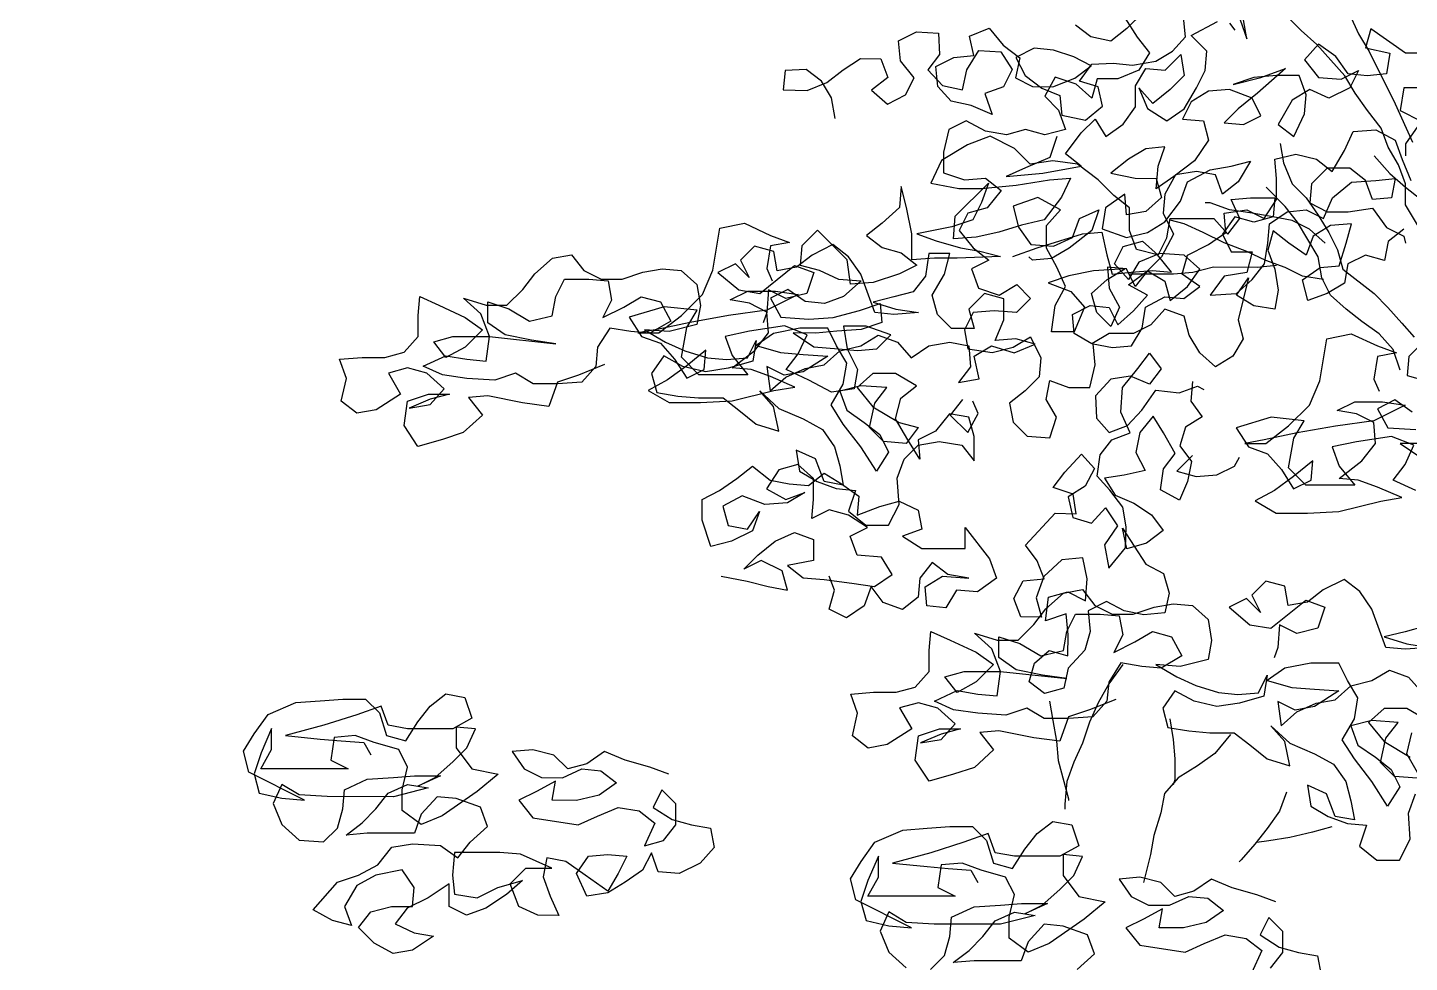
# Model space of a CAD drawing. Header units: inches. Extents: x 350994 to 353538, y 1581369 to 1583842.
# Drawn here: x 351582.415 to 351583.706, y 1583405.44 to 1583406.313 of the extents above; entities that cross this region are included whole.
import ezdxf

# ---------------------------------------------------------------- set-up
doc = ezdxf.new("R2010")
doc.units = ezdxf.units.IN
doc.header["$MEASUREMENT"] = 0
doc.linetypes.add('1', pattern=[0])
doc.layers.add('FOREST', color=96, linetype='Continuous')
doc.layers.add('TREE', color=81, linetype='1')

# ---------------------------------------------------------------- blocks, each defined once
blk = doc.blocks.new('TREE_4')
at = {"color": 94}
for points in [[(-788.2, 8016.5), (-767.9, 7984.6), (-747.7, 7958.6), (-765.1, 7929.7), (-799.8, 7915.3), (-834.5, 7915.3), (-843.2, 7883.5), (-869.2, 7906.7), (-903.9, 7918.3), (-921.3, 7886.5), (-898.2, 7863.3), (-886.6, 7831.5), (-921.3, 7822.9), (-953.1, 7831.6), (-984.9, 7822.9), (-1019.6, 7828.7), (-1051.4, 7846.1), (-1080.3, 7831.7), (-1089.1, 7794.1), (-1089.1, 7759.4), (-1054.4, 7747.8), (-1019.7, 7750.7), (-993.7, 7730.4), (-1016.9, 7701.5), (-1048.7, 7692.9), (-1063.2, 7664), (-1040, 7635), (-1014, 7614.8), (-1043, 7600.4), (-1031.4, 7568.5), (-996.8, 7556.9), (-967.8, 7574.3), (-944.7, 7551.1), (-967.9, 7528), (-1005.4, 7530.9), (-1040.1, 7528.1), (-1054.6, 7499.2), (-1048.9, 7467.4), (-1008.4, 7461.5), (-973.7, 7470.2), (-944.8, 7487.5), (-927.5, 7452.8), (-930.4, 7421), (-953.5, 7397.9), (-979.6, 7377.7), (-973.8, 7345.9), (-950.7, 7322.7), (-913.1, 7319.8), (-901.5, 7354.5), (-918.8, 7383.4), (-913, 7415.2), (-881.2, 7403.6), (-846.5, 7403.6), (-837.8, 7441.1), (-840.7, 7475.8), (-808.9, 7470), (-777.1, 7472.9), (-759.7, 7501.8), (-753.9, 7536.5), (-722.1, 7553.8), (-690.3, 7550.9), (-664.2, 7571.1), (-693.1, 7591.4), (-684.4, 7623.2), (-649.7, 7640.5), (-620.8, 7660.7), (-623.6, 7692.5), (-586.1, 7698.2), (-557.2, 7683.8), (-536.9, 7715.5), (-536.9, 7750.2), (-539.7, 7782), (-505, 7790.7), (-470.3, 7782), (-444.3, 7761.7), (-424.1, 7796.4), (-409.6, 7828.2), (-372, 7831), (-340.2, 7813.7), (-328.7, 7781.9), (-314.2, 7747.1)], [(-282.3, 7900.4), (-325.7, 7900.4), (-331.5, 7862.8), (-296.8, 7845.4)], [(-302.6, 7836.8), (-322.8, 7807.9), (-322.9, 7787.6)], [(-279.3, 7958.2), (-322.7, 7958.2), (-380.5, 7998.7), (-389.2, 7967), (-348.7, 7958.2), (-354.5, 7923.6), (-386.4, 7920.7), (-418.2, 7923.6), (-438.4, 7952.5), (-467.3, 7972.8), (-490.4, 7946.8), (-467.3, 7917.9), (-429.7, 7914.9), (-400.8, 7929.4), (-415.3, 7900.5), (-450, 7883.2), (-481.8, 7897.6), (-510.7, 7880.3), (-533.9, 7839.9), (-507.9, 7819.6), (-490.5, 7857.2), (-487.6, 7889), (-499.1, 7920.8), (-536.7, 7920.8), (-574.3, 7918), (-609, 7906.4), (-562.7, 7918), (-522.2, 7932.4), (-568.5, 7891.9), (-600.4, 7866), (-623.5, 7842.8), (-591.7, 7839.9), (-562.8, 7854.4), (-577.2, 7883.3), (-614.8, 7897.8), (-649.5, 7894.9), (-678.4, 7877.6), (-692.9, 7848.7), (-658.2, 7845.8), (-649.6, 7814), (-672.7, 7779.3), (-707.4, 7753.3), (-736.4, 7733.1), (-733.4, 7770.7), (-721.9, 7802.5), (-753.7, 7799.6), (-782.6, 7782.3), (-811.5, 7759.2), (-771.1, 7750.5), (-736.4, 7750.4), (-727.7, 7718.6), (-753.8, 7695.5), (-785.6, 7689.8), (-788.4, 7724.4), (-820.3, 7701.3), (-826.1, 7666.7), (-785.6, 7652.2), (-750.9, 7660.8), (-722, 7678.1), (-695.9, 7712.8), (-684.3, 7744.6), (-646.7, 7764.8), (-612, 7770.5), (-580.2, 7779.2), (-600.5, 7744.5), (-626.5, 7724.3), (-638, 7756.1), (-669.8, 7761.9), (-704.5, 7756.2), (-721.9, 7724.4), (-724.8, 7692.6), (-707.5, 7657.9), (-727.8, 7620.3), (-751, 7597.2), (-771.2, 7571.2), (-785.6, 7600.1), (-817.4, 7603), (-814.6, 7568.3), (-797.3, 7536.5), (-811.8, 7504.7), (-834.9, 7527.9), (-843.5, 7559.7), (-817.5, 7582.8), (-788.5, 7600.1), (-840.6, 7597.3), (-881.1, 7588.6), (-915.8, 7577.1), (-878.2, 7562.6), (-855.1, 7536.6), (-872.5, 7496.1), (-910.1, 7496.1), (-904.2, 7539.5), (-886.9, 7571.3), (-901.3, 7603.1), (-918.6, 7634.9), (-918.6, 7672.5), (-895.4, 7698.5), (-933, 7718.8), (-973.5, 7704.4), (-964.8, 7669.7), (-944.6, 7640.7), (-907, 7637.8), (-875.2, 7652.2), (-863.6, 7684), (-831.8, 7698.5), (-843.4, 7663.8), (-881, 7634.9), (-910, 7617.6), (-941.8, 7614.7), (-947.5, 7620.5)], [(-901.1, 7820), (-912.7, 7785.3), (-953.2, 7768), (-985, 7753.5), (-924.3, 7759.3), (-860.7, 7770.8), (-886.7, 7791), (-860.6, 7825.7), (-837.5, 7848.8), (-820.1, 7819.9), (-791.2, 7840.1), (-770.9, 7869), (-770.9, 7903.7), (-753.5, 7932.6), (-721.7, 7929.7), (-695.7, 7955.7), (-689.9, 7921), (-713.1, 7897.9), (-742, 7874.8), (-765.1, 7900.8), (-750.7, 7866.1), (-718.9, 7845.8), (-690, 7866), (-669.7, 7900.7), (-655.2, 7929.6), (-652.3, 7961.4), (-678.3, 7987.5), (-634.9, 8010.5)], [(-597.3, 8013.4), (-585.8, 7981.6), (-591.6, 8013.4)], [(-614.7, 8007.6), (-606, 7996.1)], [(-531, 7808.1), (-525.3, 7776.3), (-510.8, 7741.5), (-487.7, 7718.4), (-467.5, 7689.5), (-450.2, 7660.5), (-435.8, 7631.6), (-427.1, 7599.8), (-375.1, 7559.3), (-352, 7536.1), (-328.9, 7510.1), (-308.7, 7486.9)], [(-374.9, 7787.7), (-348.9, 7758.7), (-322.9, 7735.6), (-270.9, 7695.1), (-253.6, 7663.2), (-236.3, 7599.6), (-221.9, 7570.7), (-230.5, 7605.4), (-236.3, 7637.2), (-242, 7671.9), (-239.1, 7703.7), (-233.3, 7741.3), (-218.8, 7799.1)], [(-331.9, 7432), (-343.4, 7466.7), (-366.5, 7492.8), (-395.4, 7513), (-421.4, 7533.3), (-447.4, 7556.4), (-461.8, 7585.4), (-467.6, 7620.1), (-502.2, 7677.9), (-522.4, 7704), (-554.2, 7735.8)], [(-456, 7643.2), (-482, 7666.3), (-510.9, 7680.8), (-542.7, 7686.6), (-577.4, 7692.5), (-615, 7698.3), (-646.8, 7709.9), (-655.4, 7709.9)], [(-458.9, 7582.5), (-493.6, 7588.3), (-522.5, 7602.8), (-554.3, 7614.4), (-586.1, 7628.9), (-623.7, 7643.3), (-658.4, 7660.7), (-690.2, 7675.2), (-713.3, 7681)], [(-1651.4, 7441.4), (-1694.8, 7424.1), (-1729.5, 7412.6), (-1744, 7372.1), (-1787.4, 7377.9), (-1845.2, 7389.6), (-1877, 7386.7), (-1853.9, 7357.8), (-1885.7, 7328.9), (-1920.4, 7317.3), (-1960.9, 7305.8), (-1984, 7340.5), (-1978.2, 7381), (-1943.5, 7392.5), (-1908.8, 7392.5), (-1940.6, 7383.9), (-1975.3, 7369.4), (-1940.6, 7375.2), (-1917.5, 7401.2), (-1946.4, 7427.2), (-1978.2, 7435.9), (-2010, 7427.3), (-1989.8, 7392.6), (-2030.3, 7366.6), (-2062.1, 7360.8), (-2088.1, 7381.1), (-2079.4, 7418.7), (-2090.9, 7450.5), (-2053.3, 7453.4), (-2015.7, 7453.3), (-1983.9, 7462), (-1960.8, 7488), (-1960.7, 7522.7), (-1957.8, 7554.5), (-1926, 7540), (-1882.7, 7519.7), (-1853.8, 7499.4), (-1882.7, 7470.5), (-1914.5, 7453.2), (-1934.7, 7479.3), (-1902.9, 7487.9), (-1842.2, 7487.9), (-1732.4, 7476.2), (-1772.8, 7482), (-1816.2, 7490.7), (-1845.1, 7511), (-1845.1, 7545.7), (-1810.4, 7534.1), (-1775.7, 7513.8), (-1738.1, 7522.5), (-1732.3, 7554.3), (-1717.8, 7583.2), (-1677.3, 7583.1), (-1645.5, 7580.2), (-1639.8, 7548.4), (-1654.3, 7519.5), (-1619.5, 7536.8), (-1590.6, 7554.1), (-1558.8, 7545.4), (-1541.5, 7513.6), (-1576.2, 7493.4), (-1608, 7496.3), (-1642.7, 7502.1), (-1663, 7470.3), (-1665.9, 7438.5), (-1689, 7412.5), (-1729.5, 7409.7), (-1770, 7409.7), (-1798.9, 7427.1), (-1833.6, 7415.6), (-1879.9, 7418.5), (-1920.3, 7424.3), (-1952.1, 7438.8), (-1914.5, 7456.1), (-1879.8, 7450.3), (-1848, 7447.4), (-1842.2, 7487.9), (-1856.6, 7525.5), (-1885.5, 7551.5), (-1848, 7539.9), (-1813.3, 7539.9), (-1787.2, 7565.9), (-1766.9, 7591.9), (-1738, 7617.9), (-1706.2, 7623.6), (-1686, 7597.6), (-1657.1, 7583.1), (-1622.4, 7583.1), (-1587.7, 7594.6), (-1555.9, 7600.4), (-1524.1, 7597.4), (-1498.1, 7574.3), (-1492.3, 7539.6), (-1498.1, 7507.8), (-1544.4, 7496.3), (-1584.9, 7499.2), (-1550.2, 7478.9), (-1518.4, 7464.4), (-1480.8, 7452.8), (-1449, 7449.9), (-1414.3, 7452.8), (-1399.9, 7481.7), (-1405.7, 7447), (-1446.2, 7435.5), (-1483.8, 7429.7), (-1521.3, 7438.4), (-1553.1, 7455.8), (-1573.4, 7426.9), (-1564.7, 7395.1), (-1530, 7389.3), (-1495.4, 7386.3), (-1454.9, 7386.3), (-1428.9, 7366), (-1400, 7342.9), (-1362.4, 7331.3), (-1371, 7371.8), (-1394.1, 7397.8), (-1362.4, 7368.9), (-1321.9, 7351.5), (-1290.1, 7334.1), (-1269.9, 7305.2), (-1261.3, 7273.4), (-1255.5, 7241.6), (-1287.3, 7247.4), (-1301.7, 7285), (-1333.5, 7299.5), (-1327.8, 7264.8), (-1298.9, 7247.4), (-1267.1, 7235.8), (-1235.3, 7232.9), (-1246.9, 7198.2), (-1218, 7175), (-1180.4, 7175), (-1163, 7209.7), (-1165.9, 7253), (-1154.3, 7284.8), (-1131.1, 7307.9), (-1096.4, 7313.7), (-1058.8, 7307.9), (-1038.6, 7281.8), (-1038.6, 7322.3), (-1047.2, 7354.1), (-1079, 7359.9), (-1102.2, 7331.1), (-1131.1, 7316.6), (-1128.3, 7284.8), (-1148.5, 7316.6), (-1168.7, 7351.4), (-1160, 7386), (-1133.9, 7406.3), (-1168.6, 7426.5), (-1206.2, 7426.6), (-1232.2, 7403.5), (-1206.2, 7371.6), (-1162.9, 7345.6), (-1131.1, 7336.9), (-1151.4, 7310.9), (-1188.9, 7313.8), (-1212.1, 7336.9), (-1203.3, 7377.4), (-1183.1, 7403.4), (-1226.4, 7406.3), (-1261.1, 7397.7), (-1249.6, 7365.9), (-1220.7, 7345.6), (-1194.7, 7325.4), (-1180.3, 7296.4), (-1200.6, 7264.6), (-1226.5, 7305.1), (-1255.4, 7342.8), (-1275.6, 7374.6), (-1255.4, 7409.3), (-1249.5, 7443.9), (-1266.9, 7472.9), (-1281.3, 7501.8), (-1327.6, 7501.8), (-1370.9, 7493.2), (-1399.9, 7473), (-1359.4, 7461.4), (-1321.8, 7458.5), (-1281.3, 7455.5), (-1321.8, 7429.6), (-1353.6, 7423.8), (-1382.5, 7438.3), (-1376.8, 7397.8), (-1350.8, 7420.9), (-1318.9, 7435.3), (-1287.1, 7441.1), (-1261.1, 7464.2), (-1226.4, 7472.8), (-1197.5, 7490.2), (-1165.7, 7478.6), (-1142.6, 7452.5), (-1113.6, 7472.7), (-1078.9, 7478.5), (-1047.1, 7472.7), (-1044.3, 7438), (-1064.5, 7412), (-1029.8, 7417.7), (-1038.5, 7455.3), (-1009.5, 7472.6), (-972, 7461), (-937.3, 7475.5), (-969, 7484.2), (-1003.7, 7481.3), (-989.3, 7516), (-989.2, 7550.7), (-1021, 7559.4), (-1047.1, 7533.4), (-1038.4, 7501.6), (-1076, 7501.6), (-1099.1, 7524.8), (-1107.8, 7556.6), (-1087.5, 7591.3), (-1078.8, 7625.9), (-1113.5, 7626), (-1119.3, 7588.4), (-1139.6, 7562.4), (-1171.4, 7553.7), (-1206.1, 7545.1), (-1168.5, 7533.5), (-1130.9, 7527.7), (-1171.4, 7524.8), (-1203.2, 7527.8), (-1226.3, 7591.4), (-1246.5, 7620.3), (-1272.5, 7640.6), (-1307.2, 7623.3), (-1333.2, 7603), (-1365.1, 7597.3), (-1370.8, 7629.1), (-1402.6, 7637.8), (-1425.8, 7614.7), (-1411.3, 7585.8), (-1434.4, 7608.9), (-1463.4, 7594.5), (-1428.7, 7565.5), (-1394, 7559.7), (-1336.1, 7605.9), (-1304.3, 7594.3), (-1315.9, 7559.7), (-1350.6, 7551), (-1379.5, 7565.5), (-1382.5, 7527.9), (-1388.3, 7510.6)], [(-291.3, 7481.1), (-317.4, 7455.1), (-320.3, 7423.3), (-288.5, 7414.6)], [(-311.7, 7362.6), (-340.6, 7382.9), (-369.5, 7368.4), (-352.2, 7336.6), (-305.9, 7333.7)], [(-294.4, 7310.5), (-332, 7310.6), (-297.3, 7287.4)], [(-306, 7232.5), (-343.6, 7249.9), (-323.3, 7275.9), (-308.9, 7307.7), (-346.4, 7322.2), (-404.3, 7313.5), (-444.7, 7304.9), (-433.2, 7273.1), (-407.2, 7241.3), (-488.2, 7241.3), (-517.1, 7270.3), (-508.3, 7319.4), (-491, 7348.3), (-545.9, 7354.1), (-603.7, 7336.8), (-583.5, 7305), (-551.7, 7293.4), (-528.6, 7267.4), (-508.4, 7235.6), (-479.5, 7250), (-476.6, 7281.8), (-508.4, 7255.8), (-540.2, 7232.7), (-572, 7215.4), (-537.4, 7195.1), (-485.3, 7195.1), (-433.3, 7197.9), (-363.9, 7215.2), (-329.2, 7220.9), (-369.6, 7238.3), (-401.4, 7249.9), (-433.2, 7252.8), (-395.6, 7281.7), (-372.5, 7310.6), (-375.3, 7345.3), (-404.2, 7359.8), (-436, 7365.6), (-407.1, 7380), (-360.8, 7380), (-323.2, 7374.2), (-375.3, 7348.2), (-438.9, 7339.6), (-502.5, 7328.1), (-557.5, 7316.6), (-589.3, 7310.8), (-554.6, 7310.8), (-517, 7339.7), (-482.3, 7374.3), (-464.9, 7414.8), (-453.3, 7484.2), (-412.8, 7492.8), (-369.4, 7472.5), (-337.6, 7460.9), (-369.4, 7455.2), (-375.2, 7417.6), (-366.6, 7397.3)], [(-537, 7605.7), (-568.8, 7602.8), (-641.1, 7602.9), (-675.8, 7594.2), (-707.6, 7591.4), (-779.9, 7591.4)], [(-1057.6, 7383.5), (-1077.9, 7357.5), (-1049, 7328.6), (-1031.6, 7360.4), (-1040.3, 7380.6)], [(-676.1, 7290.7), (-702.1, 7264.7), (-670.3, 7256), (-635.6, 7258.8), (-606.7, 7273.2), (-598, 7287.7)], [(-1458, 7090.7), (-1414.6, 7082), (-1379.9, 7073.3), (-1348.1, 7067.5), (-1356.8, 7099.3), (-1391.5, 7116.7), (-1420.4, 7102.3), (-1397.2, 7125.4), (-1368.3, 7148.5), (-1336.5, 7162.9), (-1304.7, 7151.3), (-1304.7, 7116.6), (-1348.1, 7108), (-1322.1, 7087.7), (-1287.4, 7084.8), (-1241.2, 7079), (-1203.6, 7073.2), (-1174.6, 7093.4), (-1192, 7122.3), (-1232.4, 7125.2), (-1244, 7157), (-1215, 7171.5), (-1246.8, 7191.7), (-1278.6, 7200.4), (-1307.6, 7186), (-1304.6, 7217.8), (-1304.6, 7252.5), (-1330.6, 7275.7), (-1362.4, 7267), (-1382.7, 7235.2), (-1350.9, 7217.9), (-1319.1, 7229.4), (-1348, 7212.1), (-1385.6, 7209.2), (-1423.2, 7223.7), (-1455, 7206.4), (-1446.3, 7174.6), (-1414.5, 7168.8), (-1394.3, 7197.7), (-1405.9, 7165.9), (-1440.6, 7148.5), (-1475.3, 7139.9), (-1489.7, 7183.3), (-1489.7, 7218), (-1460.7, 7232.4), (-1431.8, 7252.6), (-1405.8, 7272.8), (-1376.9, 7249.7), (-1345.1, 7243.9), (-1313.3, 7240.9), (-1287.2, 7261.2), (-1258.3, 7243.8), (-1229.5, 7223.5), (-1232.4, 7191.7), (-1194.8, 7206.1), (-1163, 7214.8), (-1131.2, 7200.3), (-1125.4, 7168.5), (-1157.2, 7157), (-1125.4, 7136.7), (-1053.2, 7136.6), (-1053.1, 7171.3), (-1012.7, 7119.2), (-1001.2, 7087.4), (-1033, 7064.3), (-1067.7, 7067.2), (-1085.1, 7038.3), (-1116.9, 7041.3), (-1119.7, 7073.1), (-1090.8, 7090.4), (-1047.4, 7087.5), (-1082.1, 7093.3), (-1108.1, 7113.5), (-1128.4, 7087.5), (-1131.3, 7055.7), (-1157.3, 7035.5), (-1189.1, 7047.1), (-1209.4, 7073.2), (-1220.9, 7041.4), (-1249.9, 7021.2), (-1278.8, 7035.6), (-1270.1, 7067.4), (-1278.7, 7090.6)], [(-803.6, 6886), (-847, 6868.7), (-881.7, 6857.1), (-896.2, 6816.7), (-939.6, 6822.5), (-997.4, 6834.1), (-1029.2, 6831.3), (-1006.1, 6802.3), (-1037.9, 6773.4), (-1072.7, 6761.9), (-1113.1, 6750.4), (-1136.2, 6785.1), (-1130.4, 6825.6), (-1095.7, 6837.1), (-1061, 6837.1), (-1092.8, 6828.4), (-1127.5, 6814), (-1092.8, 6819.8), (-1069.7, 6845.8), (-1098.6, 6871.8), (-1130.4, 6880.5), (-1162.2, 6871.9), (-1142, 6837.1), (-1182.5, 6811.2), (-1214.3, 6805.4), (-1240.3, 6825.7), (-1231.6, 6863.2), (-1243.1, 6895.1), (-1205.5, 6897.9), (-1167.9, 6897.9), (-1136.1, 6906.5), (-1113, 6932.5), (-1112.9, 6967.2), (-1110, 6999), (-1078.2, 6984.5), (-1034.9, 6964.3), (-1006, 6944), (-1034.9, 6915.1), (-1066.7, 6897.8), (-1087, 6923.8), (-1055.1, 6932.5), (-994.4, 6932.4), (-884.6, 6920.8), (-925, 6926.6), (-968.4, 6935.3), (-997.3, 6955.6), (-997.3, 6990.2), (-962.6, 6978.7), (-927.9, 6958.4), (-890.3, 6967), (-884.5, 6998.8), (-870, 7027.7), (-829.5, 7027.7), (-797.7, 7024.8), (-792, 6993), (-806.5, 6964.1), (-771.8, 6981.4), (-742.8, 6998.7), (-711, 6990), (-693.7, 6958.2), (-728.4, 6938), (-760.2, 6940.9), (-794.9, 6946.7), (-815.2, 6914.9), (-818.1, 6883.1), (-841.3, 6857.1), (-881.7, 6854.3), (-922.2, 6854.3), (-951.1, 6871.7), (-985.8, 6860.1), (-1032.1, 6863.1), (-1072.6, 6868.9), (-1104.3, 6883.4), (-1066.7, 6900.7), (-1032.1, 6894.9), (-1000.3, 6891.9), (-994.4, 6932.4), (-1008.9, 6970), (-1037.7, 6996.1), (-1000.2, 6984.5), (-965.5, 6984.4), (-939.4, 7010.4), (-919.2, 7036.4), (-890.2, 7062.4), (-858.4, 7068.2), (-838.2, 7042.1), (-809.3, 7027.7), (-774.6, 7027.6), (-739.9, 7039.2), (-708.1, 7044.9), (-676.3, 7042), (-650.3, 7018.8), (-644.5, 6984.1), (-650.3, 6952.3), (-696.6, 6940.8), (-737.1, 6943.8), (-702.4, 6923.5), (-670.6, 6909), (-633.1, 6897.4), (-601.2, 6894.5), (-566.6, 6897.3), (-552.1, 6926.2), (-557.9, 6891.5), (-598.4, 6880), (-636, 6874.3), (-673.5, 6883), (-705.3, 6900.4), (-725.6, 6871.5), (-717, 6839.6), (-682.3, 6833.8), (-647.6, 6830.9), (-607.1, 6830.9), (-581.1, 6810.6), (-552.2, 6787.5), (-514.6, 6775.9), (-523.3, 6816.3), (-546.4, 6842.4), (-514.6, 6813.4), (-474.1, 6796.1), (-442.3, 6778.7), (-422.1, 6749.7), (-413.5, 6717.9), (-407.7, 6686.1), (-439.5, 6691.9), (-453.9, 6729.5), (-485.7, 6744), (-480, 6709.3), (-451.1, 6691.9), (-419.3, 6680.4), (-387.5, 6677.4), (-399.1, 6642.7), (-370.2, 6619.6), (-332.6, 6619.6), (-315.2, 6654.2), (-318.1, 6697.6), (-306.5, 6729.4)], [(-300.7, 6761.2), (-320.9, 6795.9), (-312.2, 6830.6)], [(-286.1, 6850.8), (-320.8, 6871.1), (-358.4, 6871.1), (-384.4, 6848), (-358.5, 6816.2), (-315.1, 6790.1)], [(-303.6, 6755.4), (-341.2, 6758.3), (-364.3, 6781.5), (-355.6, 6822), (-335.3, 6848), (-378.7, 6850.9), (-413.4, 6842.3), (-401.8, 6810.4), (-372.9, 6790.2), (-346.9, 6769.9), (-332.5, 6741), (-352.8, 6709.2), (-378.8, 6749.7), (-407.6, 6787.3), (-427.8, 6819.1), (-407.6, 6853.8), (-401.8, 6888.5), (-419.1, 6917.4), (-433.5, 6946.4), (-479.8, 6946.4), (-523.1, 6937.8), (-552.1, 6917.6), (-511.6, 6906), (-474, 6903), (-433.5, 6900.1), (-474.1, 6874.1), (-505.9, 6868.4), (-534.8, 6882.8), (-529, 6842.4), (-503, 6865.5), (-471.2, 6879.9), (-439.3, 6885.7), (-413.3, 6908.8), (-378.6, 6917.4), (-349.7, 6934.7), (-317.9, 6923.1), (-294.8, 6897.1)], [(-291.8, 7007), (-323.6, 6998.3), (-358.3, 6989.7), (-320.7, 6978.1), (-283.1, 6972.2), (-323.6, 6969.4), (-355.4, 6972.3), (-378.5, 7035.9), (-398.7, 7064.9), (-424.7, 7085.1), (-459.4, 7067.8), (-485.5, 7047.6), (-517.3, 7041.9), (-523, 7073.7), (-554.8, 7082.4), (-578, 7059.3), (-563.5, 7030.3), (-586.6, 7053.5), (-615.6, 7039.1), (-580.9, 7010.1), (-546.2, 7004.3), (-488.3, 7050.5), (-456.6, 7038.9), (-468.1, 7004.2), (-502.9, 6995.6), (-531.8, 7010.1), (-534.7, 6972.5), (-540.5, 6955.1)], [(-792, 6943.8), (-815.2, 6912), (-832.6, 6880.2), (-847.1, 6848.4), (-858.6, 6813.8), (-873.1, 6782), (-884.7, 6750.2), (-887.7, 6712.6), (-887.7, 6703.9)], [(-1544.7, 6761.9), (-1576.5, 6773.5), (-1617, 6785.1), (-1651.6, 6799.6), (-1680.6, 6779.4), (-1712.4, 6770.8), (-1735.5, 6793.9), (-1770.2, 6802.6), (-1804.9, 6799.8), (-1784.7, 6770.8), (-1755.8, 6756.4), (-1721.1, 6756.3), (-1689.3, 6770.8), (-1657.5, 6767.8), (-1631.5, 6747.6), (-1660.4, 6727.4), (-1698, 6718.7), (-1738.5, 6718.8), (-1732.6, 6750.6), (-1764.5, 6733.2), (-1793.4, 6718.8), (-1770.3, 6689.9), (-1695.1, 6678.2), (-1663.3, 6692.7), (-1628.6, 6707.1), (-1593.9, 6701.3), (-1567.9, 6681), (-1585.3, 6643.4), (-1553.5, 6652.1), (-1533.2, 6678.1), (-1533.2, 6712.8), (-1556.3, 6735.9), (-1570.8, 6707), (-1539, 6686.8), (-1507.2, 6678.1), (-1475.4, 6672.3), (-1469.6, 6640.4), (-1492.8, 6614.4), (-1527.5, 6597.1), (-1562.2, 6600.1), (-1573.7, 6631.9), (-1588.2, 6603), (-1617.1, 6582.8), (-1646.1, 6565.4), (-1680.8, 6559.7), (-1698.1, 6597.3), (-1677.8, 6626.2), (-1646, 6629), (-1614.2, 6626.1), (-1628.7, 6597.2), (-1646.1, 6568.3), (-1683.6, 6594.4), (-1715.4, 6617.5), (-1747.2, 6623.4), (-1753, 6591.6), (-1741.5, 6559.7), (-1727.1, 6527.9), (-1761.8, 6528), (-1793.6, 6542.4), (-1808, 6580), (-1781.9, 6606), (-1738.6, 6606), (-1790.6, 6629.2), (-1825.3, 6632.1), (-1900.5, 6632.2), (-1903.4, 6594.6), (-1900.5, 6562.8), (-1862.9, 6557), (-1828.2, 6574.3), (-1787.7, 6585.8), (-1813.8, 6562.7), (-1848.5, 6539.6), (-1880.3, 6528.1), (-1909.2, 6542.5), (-1909.2, 6580.1), (-1943.9, 6557), (-1978.6, 6539.7), (-1998.9, 6513.7), (-1967.1, 6499.2), (-1935.3, 6493.4), (-1970, 6470.3), (-2001.8, 6464.6), (-2033.6, 6481.9), (-2059.6, 6508), (-2039.3, 6534), (-2004.6, 6542.6), (-1969.9, 6542.6), (-1967, 6574.4), (-1987.2, 6603.3), (-2030.6, 6594.7), (-2062.4, 6577.4), (-2082.7, 6542.7), (-2071.1, 6510.9), (-2102.9, 6519.6), (-2134.7, 6537), (-2094.2, 6583.2), (-2059.5, 6594.7), (-2027.7, 6612), (-2004.5, 6640.9), (-1969.8, 6646.7), (-1923.6, 6643.8), (-1894.7, 6623.5), (-1874.4, 6649.5), (-1845.5, 6675.5), (-1857, 6707.3), (-1897.5, 6721.8), (-1929.3, 6724.7), (-1955.3, 6695.8), (-1966.9, 6664), (-2045, 6664.1), (-2079.7, 6661.2), (-2053.6, 6681.5), (-2030.5, 6704.6), (-2010.2, 6730.6), (-1978.4, 6745), (-1943.7, 6739.2), (-2001.6, 6724.8), (-2111.4, 6724.9), (-2157.7, 6727.8), (-2186.6, 6745.2), (-2201.1, 6713.4), (-2186.6, 6678.7), (-2157.8, 6652.6), (-2117.3, 6649.7), (-2094.1, 6672.8), (-2085.4, 6704.6), (-2082.5, 6736.4), (-2044.9, 6753.7), (-2001.5, 6756.6), (-1966.8, 6759.4), (-1923.5, 6759.4), (-1961.1, 6742.1), (-1932.1, 6756.5), (-1903.2, 6782.5), (-1880.1, 6805.6), (-1865.6, 6837.4), (-1897.4, 6840.3), (-1897.4, 6805.6), (-1871.4, 6770.9), (-1828, 6762.2), (-1862.8, 6733.3), (-1920.6, 6692.9), (-1955.3, 6678.5), (-1987.1, 6701.6), (-1987.1, 6736.3), (-1978.4, 6773.9), (-1992.8, 6802.8), (-2033.3, 6814.4), (-2065.1, 6826), (-2099.8, 6823.2), (-2105.6, 6785.6), (-2076.7, 6771.1), (-2221.3, 6771.2), (-2203.9, 6803), (-2203.8, 6837.7), (-2221.2, 6797.3), (-2232.8, 6762.6), (-2224.2, 6730.8), (-2186.6, 6722.1), (-2149, 6719.1), (-2241.5, 6765.5), (-2250.1, 6800.2), (-2232.8, 6829.1), (-2209.6, 6860.9), (-2163.3, 6881.1), (-2122.9, 6883.9), (-2085.3, 6886.8), (-2047.7, 6886.7), (-2024.6, 6863.6), (-2013, 6826), (-1981.2, 6817.3), (-1961, 6849.1), (-1940.7, 6875.1), (-1914.7, 6895.3), (-1882.9, 6889.5), (-1871.3, 6854.8), (-1903.2, 6837.4), (-1978.3, 6837.5), (-2010.1, 6843.3), (-2021.7, 6875.1), (-2062.2, 6860.7), (-2117.1, 6843.4), (-2180.7, 6826.1), (-2122.9, 6820.3), (-2088.2, 6817.4), (-2050.6, 6814.5), (-2039.1, 6794.2)], [(-913.5, 6883.2), (-907.8, 6851.4), (-902, 6816.7), (-899.2, 6784.9), (-881.9, 6721.3), (-881.9, 6718.4)], [(-714, 6854.1), (-708.3, 6819.4), (-705.4, 6787.6), (-705.5, 6752.9), (-708.4, 6744.2)], [(-612.9, 6828), (-638.9, 6796.2), (-667.9, 6776), (-699.7, 6755.8), (-722.8, 6729.8), (-728.6, 6698), (-740.2, 6660.4), (-746.1, 6628.6), (-757.7, 6582.4)], [(-520.4, 6732.5), (-532, 6700.7), (-552.3, 6671.8), (-572.6, 6645.8), (-595.7, 6619.8), (-598.6, 6616.9)], [(-538, 6550.4), (-569.7, 6561.9), (-610.2, 6573.5), (-644.9, 6588), (-673.8, 6567.8), (-705.6, 6559.2), (-728.8, 6582.3), (-763.4, 6591), (-798.1, 6588.2), (-777.9, 6559.2), (-749, 6544.8), (-714.3, 6544.7), (-682.5, 6559.2), (-650.7, 6556.2), (-624.7, 6536), (-653.6, 6515.8), (-691.2, 6507.1), (-731.7, 6507.2), (-725.9, 6539), (-757.7, 6521.6), (-786.6, 6507.2), (-763.5, 6478.3), (-688.4, 6466.6), (-656.6, 6481.1), (-621.9, 6495.5), (-587.2, 6489.7), (-561.2, 6469.4), (-578.5, 6431.8)], [(-546.7, 6440.5), (-526.5, 6466.5), (-526.4, 6501.2), (-549.5, 6524.3), (-564, 6495.4), (-532.2, 6475.2), (-500.4, 6466.5), (-468.6, 6460.7), (-462.9, 6428.8)], [(-867.7, 6437.9), (-838.7, 6463.9), (-850.3, 6495.7), (-890.7, 6510.2), (-922.5, 6513.1), (-948.6, 6484.2), (-960.2, 6452.4), (-1038.2, 6452.5), (-1072.9, 6449.6), (-1046.9, 6469.9), (-1023.7, 6493), (-1003.5, 6519), (-971.7, 6533.4), (-937, 6527.6), (-994.8, 6513.2), (-1104.7, 6513.3), (-1150.9, 6516.2), (-1179.8, 6533.6), (-1194.3, 6501.8), (-1179.9, 6467.1), (-1151, 6441)], [(-1110.5, 6438.1), (-1087.4, 6461.2), (-1078.7, 6493), (-1075.8, 6524.8), (-1038.2, 6542.1), (-994.8, 6545), (-960.1, 6547.8), (-916.7, 6547.8), (-954.3, 6530.5), (-925.4, 6544.9), (-896.5, 6570.9), (-873.3, 6594), (-858.8, 6625.8), (-890.6, 6628.7), (-890.7, 6594), (-864.7, 6559.3), (-821.3, 6550.6), (-856, 6521.7), (-913.9, 6481.3), (-948.6, 6466.9), (-980.4, 6490), (-980.3, 6524.7), (-971.6, 6562.3), (-986.1, 6591.2), (-1026.5, 6602.8), (-1058.3, 6614.4), (-1093, 6611.6), (-1098.8, 6574), (-1069.9, 6559.5), (-1214.5, 6559.6), (-1197.1, 6591.4), (-1197.1, 6626.1), (-1214.5, 6585.7), (-1226.1, 6551), (-1217.4, 6519.2), (-1179.9, 6510.5), (-1142.3, 6507.5), (-1234.8, 6553.9), (-1243.4, 6588.6), (-1226, 6617.5), (-1202.9, 6649.3), (-1156.6, 6669.5), (-1116.1, 6672.3), (-1078.5, 6675.2), (-1040.9, 6675.1), (-1017.8, 6652), (-1006.3, 6614.4), (-974.5, 6605.7), (-954.2, 6637.5), (-934, 6663.5), (-907.9, 6683.7), (-876.1, 6677.9), (-864.6, 6643.2), (-896.4, 6625.9), (-971.6, 6625.9), (-1003.4, 6631.7), (-1014.9, 6663.5), (-1055.4, 6649.1), (-1110.4, 6631.8), (-1174, 6614.5), (-1116.2, 6608.7), (-1081.5, 6605.8), (-1043.9, 6602.9), (-1032.3, 6582.6)], [(-445.3, 6674.6), (-477.1, 6665.9), (-514.7, 6657.3), (-549.4, 6651.6), (-569.7, 6648.7)], [(-415, 5061.2), (-400.6, 5029.4), (-383.2, 5000.5), (-340, 4913.7), (-311.1, 4850.1)], [(-1269.1, 4889.2), (-1274.7, 4923.6), (-1291.5, 4951.3), (-1316.8, 4970.7), (-1352.1, 4969), (-1355.3, 4936.9), (-1315.1, 4935.4), (-1282.6, 4949.1), (-1255.8, 4969.8), (-1226.6, 4988.9), (-1192.9, 4988.2), (-1181.7, 4957.2), (-1208.5, 4936.4), (-1182.2, 4913), (-1152.1, 4928.2), (-1137.6, 4956.6), (-1160.7, 4984.9), (-1163.9, 5017.8), (-1133.8, 5032.9), (-1097.7, 5030.6), (-1096, 4995.4), (-1115.4, 4970), (-1090.7, 4944.1), (-1057.7, 4936.9), (-1050.5, 4970), (-1030.4, 5001.8), (-994.2, 4999.5), (-975.1, 4970.2), (-989.6, 4941.8), (-1020.6, 4930.6), (-1008.5, 4895.6), (-1043.4, 4910.8), (-1076.5, 4918), (-1098.7, 4942.3), (-1101.9, 4975.2), (-1071.8, 4990.3), (-1039, 4993.5), (-1046.2, 5025.5), (-1013.7, 5039.1), (-990.5, 5010.8), (-962.7, 4989.8), (-969.9, 4956.7), (-941.5, 4942.2), (-907.8, 4941.4), (-871.3, 4955.9), (-844.5, 4976.7), (-872.9, 4991.2), (-906.9, 5002.4), (-939, 5005.6), (-969.2, 4990.4), (-954, 4960.3), (-926.2, 4939.4), (-896.2, 4927.3), (-893, 4894.4), (-853.5, 4886.6), (-825.2, 4909.7), (-832.4, 4941.7), (-863.9, 4951.3), (-842.9, 4979.1), (-807.7, 4980.8), (-775.5, 4977.5), (-737.2, 4984.1), (-709.5, 5000.8), (-687.6, 5024.6), (-690.9, 5057.4)], [(-757.6, 5065.4), (-785, 5038.3), (-811.8, 5017.6), (-844.9, 5024.8), (-870.2, 5044.2)], [(-288.1, 4688.1), (-322.8, 4746), (-322.7, 4780.7), (-334.3, 4812.5), (-351.6, 4841.4), (-363.1, 4873.2), (-386.2, 4902.2), (-406.4, 4931.1), (-423.8, 4960), (-470, 5012.1), (-496, 5035.3), (-519.1, 5058.4)], [(-974.3, 4660.3), (-933.8, 4674.7), (-858.6, 4697.7), (-826.8, 4700.6), (-818.2, 4663), (-809.5, 4631.2), (-777.7, 4634.1), (-743, 4636.9), (-711.2, 4634), (-734.3, 4662.9), (-769, 4671.6), (-780.5, 4703.5), (-780.5, 4741), (-806.5, 4761.3), (-832.5, 4787.4), (-867.2, 4813.4), (-907.7, 4819.2), (-945.3, 4813.5), (-971.2, 4839.5), (-1011.7, 4859.8), (-1049.3, 4845.4), (-1092.7, 4819.4), (-1110.1, 4781.8), (-1063.8, 4773.1), (-1026.2, 4773.1), (-968.4, 4778.8), (-913.5, 4787.4), (-878.8, 4790.3), (-893.3, 4758.5), (-922.2, 4720.9), (-959.8, 4712.3), (-997.4, 4700.8), (-1035, 4692.1), (-1072.6, 4689.3), (-1069.7, 4726.9), (-1014.7, 4781.7), (-1026.3, 4749.9), (-1040.7, 4721), (-1075.5, 4709.5), (-1133.3, 4698), (-1101.5, 4686.4), (-1061, 4674.8), (-1029.2, 4669), (-994.5, 4660.3), (-1066.8, 4657.5), (-1104.4, 4657.5), (-1142, 4654.6), (-1142, 4698), (-1150.6, 4741.4), (-1159.2, 4776.1), (-1162.2, 4741.4), (-1191.1, 4715.4), (-1217.1, 4695.2), (-1191.1, 4674.9), (-1159.3, 4666.2), (-1133.3, 4646), (-1162.3, 4631.5), (-1205.6, 4617.1), (-1243.2, 4614.2), (-1249, 4654.7), (-1298.1, 4703.9), (-1324.1, 4677.9), (-1327.1, 4646.1), (-1295.3, 4637.4), (-1263.5, 4622.9), (-1225.9, 4620), (-1254.8, 4594), (-1286.6, 4582.5), (-1318.4, 4585.4), (-1347.3, 4605.7), (-1376.3, 4591.2), (-1358.9, 4559.4), (-1312.7, 4556.5), (-1272.2, 4559.3), (-1228.8, 4570.9), (-1194.1, 4582.4), (-1191.3, 4550.6), (-1226, 4539.1), (-1266.4, 4536.2), (-1301.1, 4533.3), (-1338.7, 4533.4), (-1304, 4510.2), (-1263.6, 4507.3), (-1231.8, 4504.4), (-1200, 4507.2), (-1176.8, 4530.3), (-1217.3, 4544.8), (-1254.9, 4544.9), (-1249.1, 4507.3), (-1231.8, 4472.6), (-1237.6, 4440.8), (-1275.2, 4435), (-1312.8, 4455.3), (-1350.3, 4472.7), (-1330.1, 4498.7), (-1315.6, 4530.5), (-1353.2, 4545), (-1411, 4536.3), (-1451.5, 4527.7), (-1440, 4495.9), (-1414, 4464.1), (-1494.9, 4464.1), (-1523.8, 4493.1), (-1515.1, 4542.2), (-1497.7, 4571.1), (-1552.6, 4576.9), (-1610.5, 4559.6), (-1590.3, 4527.8), (-1558.5, 4516.2), (-1535.4, 4490.2), (-1515.2, 4458.4), (-1486.2, 4472.8), (-1483.3, 4504.6), (-1515.1, 4478.6), (-1547, 4455.5), (-1578.8, 4438.2), (-1544.1, 4417.9), (-1492.1, 4417.9), (-1440, 4420.7), (-1370.6, 4438), (-1335.9, 4443.7), (-1376.4, 4461.1), (-1408.2, 4472.7), (-1440, 4475.6), (-1402.4, 4504.5), (-1379.2, 4533.4), (-1382.1, 4568.1), (-1411, 4582.6), (-1442.8, 4588.4), (-1413.8, 4602.8), (-1367.6, 4602.8), (-1330, 4597), (-1382.1, 4571), (-1445.7, 4562.4), (-1509.3, 4550.9), (-1564.2, 4539.4), (-1596, 4533.6), (-1561.4, 4533.6), (-1523.7, 4562.5), (-1489, 4597.1), (-1471.6, 4637.6), (-1460, 4707), (-1419.5, 4715.6), (-1376.2, 4695.3), (-1344.4, 4683.7), (-1376.2, 4678), (-1382, 4640.4), (-1373.3, 4620.1)], [(-325.7, 4705.5), (-351.7, 4685.3), (-357.5, 4653.5), (-389.3, 4662.2), (-418.3, 4647.8), (-424.1, 4616), (-453, 4598.6), (-484.8, 4587.1), (-493.5, 4621.8), (-464.5, 4642), (-432.7, 4644.9), (-421.1, 4682.5), (-412.4, 4714.3), (-447.1, 4711.4), (-476, 4694.1), (-487.6, 4662.3), (-516.5, 4682.6), (-542.5, 4702.8), (-551.2, 4671), (-539.7, 4639.2), (-534, 4604.5), (-539.8, 4572.7), (-574.5, 4578.5), (-603.4, 4595.9), (-583.1, 4624.8), (-600.5, 4555.4), (-591.9, 4523.6), (-609.2, 4494.7), (-638.2, 4477.4), (-664.2, 4500.5), (-681.5, 4529.5), (-690.1, 4561.3), (-721.9, 4572.9), (-745.1, 4546.9), (-774, 4532.4), (-814.5, 4532.5), (-843.4, 4515.2), (-872.3, 4532.5), (-875.2, 4564.3), (-846.2, 4578.8), (-814.4, 4575.8), (-800, 4546.9), (-774, 4570), (-750.8, 4596), (-782.6, 4613.4), (-750.8, 4636.5), (-721.9, 4619.1), (-713.2, 4587.3), (-684.3, 4610.4), (-664, 4639.3), (-690, 4662.5), (-730.5, 4665.4), (-765.2, 4651), (-782.6, 4622.1), (-805.7, 4648.1), (-791.2, 4677), (-759.4, 4685.7), (-733.4, 4662.5), (-718.9, 4691.4), (-713.1, 4723.2), (-640.8, 4723.1), (-617.7, 4697.1), (-597.5, 4723.1), (-611.9, 4754.9), (-580.1, 4757.8), (-539.6, 4757.7), (-542.5, 4725.9), (-574.3, 4717.3), (-606.1, 4726), (-626.4, 4697.1), (-612, 4668.2), (-577.3, 4668.2), (-586, 4633.5), (-623.6, 4627.7), (-646.7, 4595.9), (-603.4, 4598.8), (-577.3, 4621.9), (-557, 4647.9), (-551.2, 4682.6), (-548.3, 4714.4), (-519.4, 4734.6), (-487.6, 4737.5), (-458.7, 4723), (-444.2, 4757.7), (-412.4, 4783.7), (-371.9, 4786.5), (-340.1, 4789.4), (-345.9, 4757.6), (-377.7, 4754.7), (-389.2, 4786.5), (-415.2, 4806.8), (-452.8, 4806.8), (-478.9, 4780.8), (-481.8, 4749), (-452.9, 4734.5), (-418.2, 4734.5), (-377.7, 4740.3), (-354.6, 4708.4), (-325.7, 4693.9), (-322.8, 4682.4)], [(-676.3, 4453.1), (-679.2, 4420.3), (-659.9, 4394.4), (-687.9, 4377), (-697, 4346), (-677.7, 4320.1), (-684.7, 4287.1), (-698, 4256), (-729.2, 4273.3), (-724.3, 4308.2), (-704.8, 4333.5), (-724.4, 4367.5), (-741.7, 4395.6), (-763.3, 4368.2), (-770.3, 4335.2), (-754.9, 4305.1), (-789.4, 4297.7), (-822, 4292.5), (-804.6, 4264.5), (-773.5, 4251.2), (-744.2, 4231.8), (-724.8, 4205.9), (-752.7, 4184.5), (-785.1, 4175.1), (-792.5, 4209.7), (-753.5, 4149.7), (-724.3, 4134.3), (-715, 4101.9), (-722, 4068.9), (-756.7, 4065.7), (-789.7, 4072.7), (-818.9, 4088), (-849, 4072.6), (-845.7, 4038), (-854.9, 4007), (-882.5, 3977.4), (-889.5, 3944.4), (-921.9, 3935.1), (-947.1, 3954.6), (-938, 3985.6), (-914.2, 4006.9), (-883.2, 3997.8), (-882.4, 4032.6), (-885.6, 4067.3), (-920, 4055.8), (-915.2, 4094.9), (-882.8, 4104.2), (-853.7, 4088.9), (-850.9, 4125.8), (-858.2, 4160.3), (-892.9, 4157), (-922.6, 4129.4), (-935.7, 4094.1), (-926.4, 4061.7), (-961.2, 4062.6), (-972.5, 4092.8), (-957.1, 4122), (-922.5, 4125.3), (-933.8, 4155.6), (-953.1, 4181.5), (-903.8, 4234.4), (-869, 4233.6), (-874.2, 4266.1), (-907.4, 4277.2), (-887.8, 4302.4), (-860.2, 4332.1), (-838.9, 4308.3), (-854.2, 4279.1), (-882.3, 4261.7), (-874.9, 4227.2), (-843.9, 4218.1), (-820.3, 4243.5), (-800.8, 4213.5), (-822.2, 4182), (-814.7, 4143.4), (-787.2, 4177.1), (-786.4, 4211.9), (-791.6, 4244.5), (-813.1, 4272.4), (-834.4, 4296.1), (-829.5, 4331.1), (-809.9, 4356.3), (-779.6, 4367.6), (-795.2, 4401.9), (-792.5, 4442.9), (-767, 4474.5), (-747.5, 4499.7), (-728.1, 4473.8), (-747.7, 4448.5), (-778.9, 4461.8), (-811.4, 4456.5), (-837, 4429), (-835.7, 4392.3), (-814.4, 4368.5), (-784.1, 4379.8), (-760.5, 4405.1), (-737.1, 4438.7), (-698.1, 4433.9), (-667.8, 4445.2), (-657.4, 4439.5)]]:
    blk.add_lwpolyline(points, dxfattribs=at)

msp = doc.modelspace()

# ---------------------------------------------------------------- hatches: boundary and pattern name
at = {"layer": 'FOREST', "lineweight": 5}
h = msp.add_hatch(dxfattribs=at)
h.set_pattern_fill('ANSI31', color=96, scale=50, style=0)
h.paths.add_polyline_path([(351604.9274, 1583347.98), (351663.0036, 1583522.9504), (351611.8779, 1583545.3594), (351490.2916, 1583598.0852), (351436.5696, 1583404.4646), (351529.745, 1583373.1705)])
h.paths.add_polyline_path([(351517.5086, 1583480.1397), (351575.3657, 1583480.1397), (351575.3657, 1583465.1397), (351517.5086, 1583465.1397)], flags=24)

# ---------------------------------------------------------------- block references
at = {"layer": 'TREE', "lineweight": 5, "xscale": 0.0005632341344607994, "yscale": 0.0005632341490127146, "zscale": 0.0005632341444477617}
for p in [(351583.8845, 1583403.4747), (351583.8845, 1583401.8072)]:
    msp.add_blockref('TREE_4', p, dxfattribs=at)

doc.saveas('drawing.dxf')
